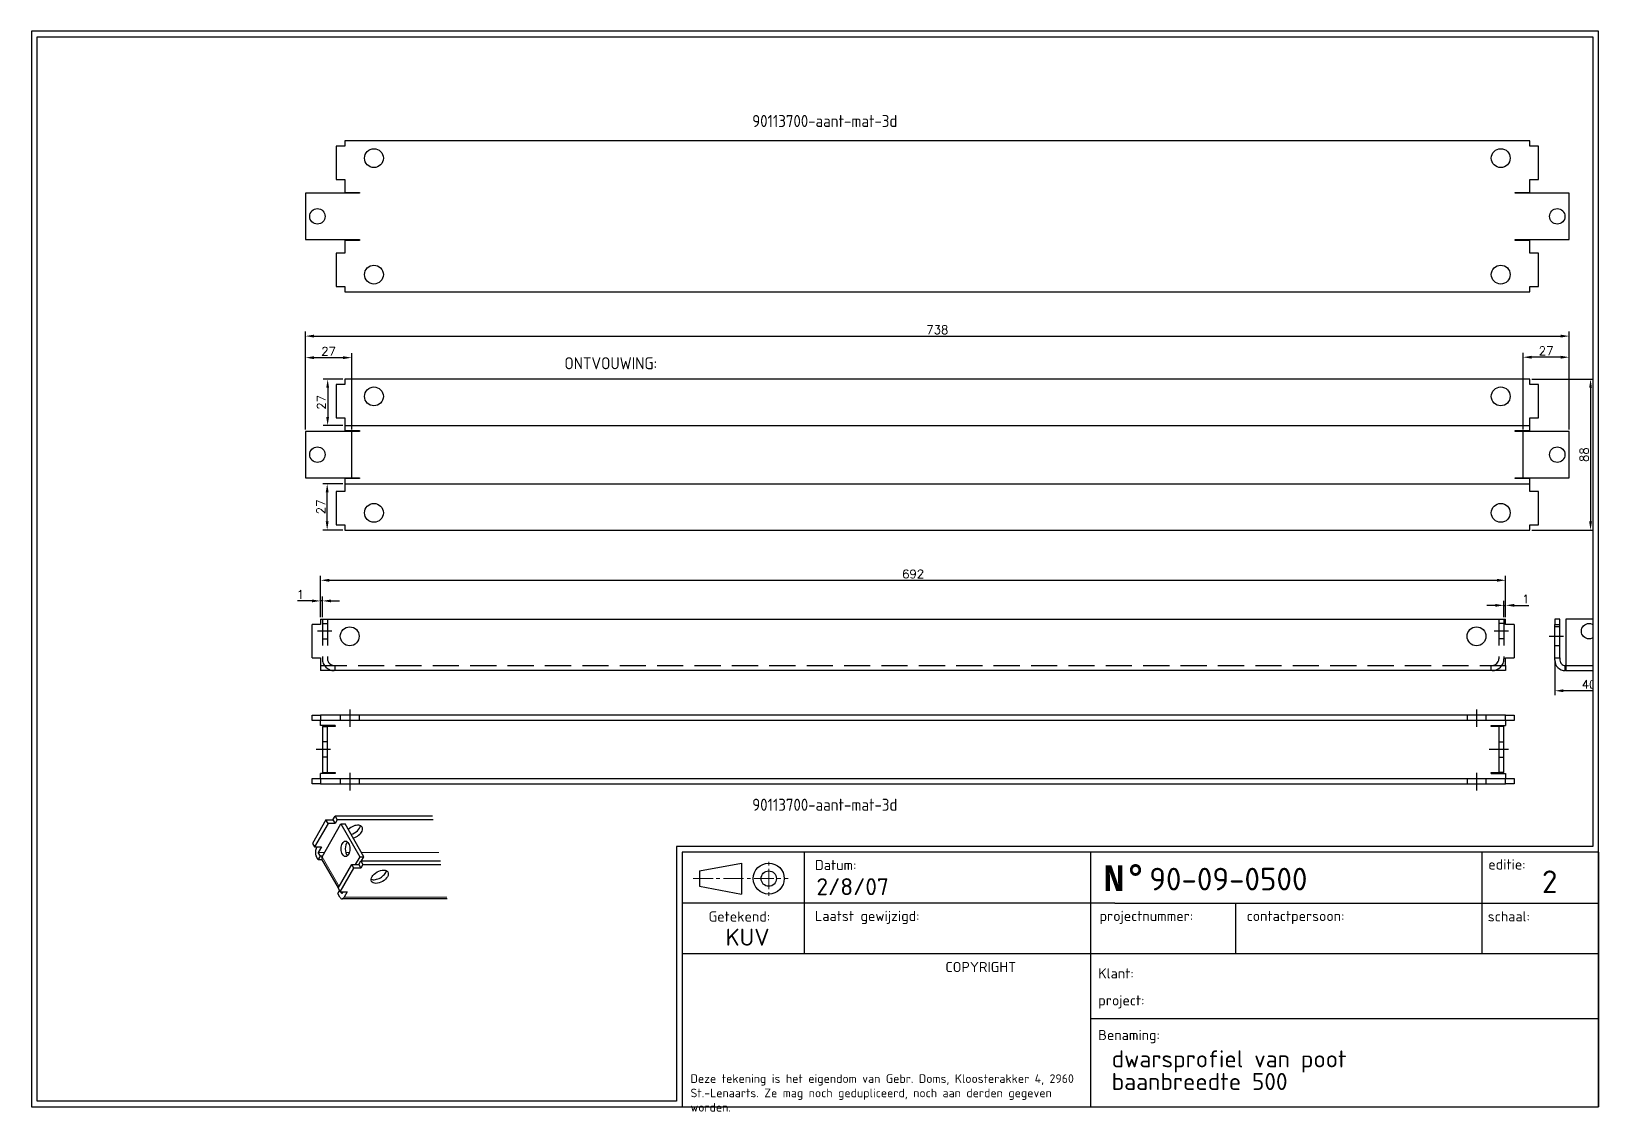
# Paper-space layout 'A4 Hor' of a CAD drawing. Extents: x 520 to 797, y 40 to 231.
# The model-space entities are those that its viewports show. They can reach past a viewport. Long polylines and large blocks are cut down to what shows.
import ezdxf
from ezdxf.enums import TextEntityAlignment as Align

# ---------------------------------------------------------------- set-up
doc = ezdxf.new("R2010")
doc.units = 0
doc.header["$LTSCALE"] = 0.2
doc.linetypes.add('Aslijn', pattern=[28.575, 19.05, -3.175, 3.175, -3.175])
doc.linetypes.add('Streeplijn', pattern=[10, 7, -3])
doc.layers.get('0').update_dxf_attribs({"linetype": 'CONTINUOUS'})
doc.layers.get('DEFPOINTS').update_dxf_attribs({"linetype": 'CONTINUOUS'})
for name, color, linetype in [('50VOL', 13, 'CONTINUOUS'), ('70VOL', 5, 'CONTINUOUS'), ('7A', 4, 'Aslijn'), ('AM_3', 6, 'Streeplijn'), ('BRANDLIJN', 93, 'CONTINUOUS')]:
    doc.layers.add(name, color=color, linetype=linetype)
doc.layers.add('View', color=9, linetype='CONTINUOUS', plot=False)
doc.layers.add('Visible Narrow (ISO)', color=7, linetype='CONTINUOUS', lineweight=5)
doc.styles.add('ISOCPEUR', font='isocpeur.ttf')
doc.styles.add('ROMAND', font='', dxfattribs={"height": 2})
doc.styles.add('ROMANS', font='romans.shx')
doc.styles.get("Standard").update_dxf_attribs({"font": 'isocp.shx'})
doc.styles.get('ROMAND').set_extended_font_data('romand.shx')
doc.dimstyles.new('1_OP_02$0', dxfattribs={"dimscale": 2, "dimtxt": 2.5, "dimasz": 2.5, "dimexe": 1.3, "dimexo": 0.6, "dimgap": 0.6, "dimtad": 1, "dimdec": 1, "dimdsep": 46, "dimtxsty": 'ROMANS', "dimcen": -1.5, "dimclrd": 150, "dimclre": 150, "dimclrt": 5, "dimadec": 0, "dimazin": 0, "dimtfac": 1, "dimtdec": 1, "dimtmove": 0, "dimatfit": 3, "dimfxl": 0, "dimtolj": 1, "dimtzin": 0, "dimarcsym": 0})

# ---------------------------------------------------------------- blocks, each defined once
blk = doc.blocks.new('ISO_A4')
for p, q in [((200, 287), (10, 287)), ((10, 287), (10, 10)), ((200, 10), (200, 287)), ((10, 10), (200, 10))]:
    blk.add_line(p, q)
blk = doc.blocks.new('titelhoek1')
for p, q in [((162.06, 45), (0.06, 45)), ((0.06, 45), (0.06, 0)), ((21.62, 45), (21.62, 36)), ((72.32, 0), (72.32, 45)), ((141.44, 45), (141.44, 36)), ((162.06, 45), (162.06, 0)), ((3.12, 41.69), (10.59, 43.05)), ((3.12, 41.69), (3.12, 38.96)), ((10.59, 43.05), (10.59, 37.59)), ((3.12, 38.96), (10.59, 37.59)), ((76.56, 36), (0.06, 36)), ((21.62, 36), (21.62, 27)), ((76.56, 36), (162.06, 36)), ((97.85, 36), (97.85, 27)), ((141.44, 36), (141.44, 27)), ((162.06, 27), (0.06, 27)), ((72.32, 15.59), (162.06, 15.59)), ((0.06, 0), (162.06, 0))]:
    blk.add_line(p, q)
at = {"lineweight": 9}
for p, q in [((15.39, 43.28), (15.39, 42.63)), ((15.39, 42.04), (15.39, 38.45)), ((2.04, 40.32), (5.55, 40.32)), ((6.12, 40.32), (6.72, 40.32)), ((7.37, 40.32), (10.93, 40.32)), ((11.55, 40.32), (12.15, 40.32)), ((12.78, 40.32), (16.31, 40.32)), ((16.96, 40.32), (17.53, 40.32)), ((18.15, 40.32), (18.81, 40.32)), ((15.39, 37.93), (15.39, 37.3))]:
    blk.add_line(p, q, dxfattribs=at)
for radius in [2.73, 1.36]:
    blk.add_circle((15.39, 40.32), radius)
at = {"style": 'ISOCPEUR'}
for s, p in [('Datum:', (23.56, 41.82)), ('editie:', (142.55, 41.92)), ('Getekend:', (4.75, 32.72)), ('Laatst gewijzigd:', (23.56, 32.82)), ('projectnummer:', (73.85, 32.82)), ('contactpersoon:', (99.86, 32.82)), ('schaal:', (142.46, 32.74)), ('COPYRIGHT ', (46.6, 23.8)), ('Klant:', (73.62, 22.67)), ('project:', (73.62, 17.91)), ('Benaming:', (73.62, 11.78))]:
    blk.add_text(s, height=1.8, dxfattribs=at).set_placement(p)
at = {"insert": (74.49, 42.64), "char_height": 4.5, "width": 5, "attachment_point": 1, "style": 'ROMAND'}
blk.add_mtext('{\\fMonospac821 BT|b1|i0|c0|p49;N°}', dxfattribs=at)
at = {"lineweight": 9, "insert": (1.56, 5.74), "char_height": 1.52, "width": 71.22, "attachment_point": 1, "style": 'ISOCPEUR'}
blk.add_mtext('Deze tekening is het eigendom van Gebr. Doms, Kloosterakker 4, 2960 St.-Lenaarts. Ze mag noch gedupliceerd, noch aan derden gegeven worden.', dxfattribs=at)
at = {"style": 'ISOCPEUR'}
for tag, height, p in [('TEKENINGNR', 4, (82.64, 37.03)), ('CREATING_DATE', 3, (23.82, 36.49)), ('MODIFICATION_TIME', 3, (23.82, 27.49)), ('PROJECTNR', 3, (73.74, 27.6)), ('CONTACTPERSOON', 3, (99.76, 27.6)), ('KLANTNAAM', 3, (82.92, 21.47)), ('PROJECTOMSCHRIJVING:', 3, (82.92, 16.68))]:
    blk.add_attdef(tag, text='', height=height, dxfattribs=at).set_placement(p, align=Align.BOTTOM_LEFT)
for tag, height, p in [('VERSIE', 4, (153.41, 36.56)), ('MADE_BY', 3, (11.64, 27.56)), ('SCHAAL', 3, (153.27, 27.56))]:
    blk.add_attdef(tag, text='', height=height, dxfattribs=at).set_placement(p, align=Align.BOTTOM_CENTER)
for tag, p in [('BENAMING1', (75.99, 6.97)), ('BENAMING2', (75.99, 2.97))]:
    blk.add_attdef(tag, p, '', height=3, dxfattribs=at)
blk = doc.blocks.new('*D2')
at = {"layer": '70VOL', "color": 150, "lineweight": -2}
for p, q in [((3870.41, 326.88), (3870.41, 350.99)), ((3875.41, 348.39), (4557.41, 348.39)), ((4562.41, 326.88), (4562.41, 350.99))]:
    blk.add_line(p, q, dxfattribs=at)
at = {"layer": '70VOL', "color": 150}
for points in [[(3875.41, 349.22), (3875.41, 347.55), (3870.41, 348.39)], [(4557.41, 349.22), (4557.41, 347.55), (4562.41, 348.39)]]:
    blk.add_solid(points, dxfattribs=at)
at = {"layer": 'DEFPOINTS', "color": 0}
for p in [(4562.41, 348.39), (3870.41, 325.68), (4562.41, 325.68)]:
    blk.add_point(p, dxfattribs=at)
at = {"layer": '70VOL', "color": 5, "insert": (4216.41, 352.09), "char_height": 5, "attachment_point": 5, "style": 'ROMANS'}
blk.add_mtext('\\A1;692', dxfattribs=at)
blk = doc.blocks.new('*D4')
at = {"layer": '70VOL', "color": 150, "lineweight": -2}
for p, q in [((4591.13, 301.98), (4591.13, 281.33)), ((4631.13, 301.98), (4631.13, 281.33)), ((4626.13, 283.93), (4596.13, 283.93))]:
    blk.add_line(p, q, dxfattribs=at)
at = {"layer": '70VOL', "color": 150}
for points in [[(4596.13, 284.76), (4596.13, 283.09), (4591.13, 283.93)], [(4626.13, 284.76), (4626.13, 283.09), (4631.13, 283.93)]]:
    blk.add_solid(points, dxfattribs=at)
at = {"layer": 'DEFPOINTS', "color": 0}
for p in [(4591.13, 303.18), (4631.13, 303.18), (4591.13, 283.93)]:
    blk.add_point(p, dxfattribs=at)
at = {"layer": '70VOL', "color": 5, "insert": (4611.13, 287.63), "char_height": 5, "attachment_point": 5, "style": 'ROMANS'}
blk.add_mtext('\\A1;40', dxfattribs=at)
blk = doc.blocks.new('*D5')
at = {"layer": '70VOL', "color": 150, "lineweight": -2}
for p, q in [((4556.41, 333.76), (4551.41, 333.76)), ((4561.41, 326.88), (4561.41, 336.36)), ((4561.41, 333.76), (4562.41, 333.76)), ((4562.41, 326.88), (4562.41, 336.36)), ((4567.41, 333.76), (4576, 333.76))]:
    blk.add_line(p, q, dxfattribs=at)
at = {"layer": '70VOL', "color": 150}
for points in [[(4556.41, 334.59), (4556.41, 332.93), (4561.41, 333.76)], [(4567.41, 334.59), (4567.41, 332.93), (4562.41, 333.76)]]:
    blk.add_solid(points, dxfattribs=at)
at = {"layer": 'DEFPOINTS', "color": 0}
for p in [(4562.41, 333.76), (4561.41, 325.68), (4562.41, 325.68)]:
    blk.add_point(p, dxfattribs=at)
at = {"layer": '70VOL', "color": 5, "insert": (4574.21, 337.46), "char_height": 5, "attachment_point": 5, "style": 'ROMANS'}
blk.add_mtext('\\A1;1', dxfattribs=at)
blk = doc.blocks.new('*D7')
at = {"layer": '70VOL', "color": 150, "lineweight": -2}
for p, q in [((3883.34, 465.75), (3871.92, 465.75)), ((3874.52, 460.75), (3874.52, 443.75)), ((3883.34, 438.75), (3871.92, 438.75))]:
    blk.add_line(p, q, dxfattribs=at)
at = {"layer": '70VOL', "color": 150}
for points in [[(3873.68, 460.75), (3875.35, 460.75), (3874.52, 465.75)], [(3873.68, 443.75), (3875.35, 443.75), (3874.52, 438.75)]]:
    blk.add_solid(points, dxfattribs=at)
at = {"layer": 'DEFPOINTS', "color": 0}
for p in [(3884.54, 465.75), (3874.52, 438.75), (3884.54, 438.75)]:
    blk.add_point(p, dxfattribs=at)
at = {"layer": '70VOL', "color": 5, "insert": (3870.82, 452.25), "char_height": 5, "attachment_point": 5, "rotation": 90, "style": 'ROMANS'}
blk.add_mtext('\\A1;27', dxfattribs=at)
blk = doc.blocks.new('*D8')
at = {"layer": '70VOL', "color": 150, "lineweight": -2}
for p, q in [((3883.34, 404.74), (3871.64, 404.74)), ((3874.24, 382.74), (3874.24, 399.74)), ((3883.34, 377.74), (3871.64, 377.74))]:
    blk.add_line(p, q, dxfattribs=at)
at = {"layer": '70VOL', "color": 150}
for points in [[(3873.4, 399.74), (3875.07, 399.74), (3874.24, 404.74)], [(3873.4, 382.74), (3875.07, 382.74), (3874.24, 377.74)]]:
    blk.add_solid(points, dxfattribs=at)
at = {"layer": 'DEFPOINTS', "color": 0}
for p in [(3874.24, 404.74), (3884.54, 404.74), (3884.54, 377.74)]:
    blk.add_point(p, dxfattribs=at)
at = {"layer": '70VOL', "color": 5, "insert": (3870.54, 391.24), "char_height": 5, "attachment_point": 5, "rotation": 90, "style": 'ROMANS'}
blk.add_mtext('\\A1;27', dxfattribs=at)
blk = doc.blocks.new('*D9')
at = {"layer": '70VOL', "color": 150, "lineweight": -2}
for p, q in [((3861.54, 436.44), (3861.54, 493.52)), ((3866.54, 490.92), (4594.54, 490.92)), ((4599.54, 436.44), (4599.54, 493.52))]:
    blk.add_line(p, q, dxfattribs=at)
at = {"layer": '70VOL', "color": 150}
for points in [[(3866.54, 491.76), (3866.54, 490.09), (3861.54, 490.92)], [(4594.54, 491.76), (4594.54, 490.09), (4599.54, 490.92)]]:
    blk.add_solid(points, dxfattribs=at)
at = {"layer": 'DEFPOINTS', "color": 0}
for p in [(4599.54, 490.92), (3861.54, 435.24), (4599.54, 435.24)]:
    blk.add_point(p, dxfattribs=at)
at = {"layer": '70VOL', "color": 5, "insert": (4230.54, 494.62), "char_height": 5, "attachment_point": 5, "style": 'ROMANS'}
blk.add_mtext('\\A1;738', dxfattribs=at)
blk = doc.blocks.new('*D10')
at = {"layer": '70VOL', "color": 150, "lineweight": -2}
for p, q in [((4577.74, 465.75), (4614.58, 465.75)), ((4611.98, 460.75), (4611.98, 382.74)), ((4577.74, 377.74), (4614.58, 377.74))]:
    blk.add_line(p, q, dxfattribs=at)
at = {"layer": '70VOL', "color": 150}
for points in [[(4611.15, 460.75), (4612.82, 460.75), (4611.98, 465.75)], [(4611.15, 382.74), (4612.82, 382.74), (4611.98, 377.74)]]:
    blk.add_solid(points, dxfattribs=at)
at = {"layer": 'DEFPOINTS', "color": 0}
for p in [(4576.54, 465.75), (4576.54, 377.74), (4611.98, 377.74)]:
    blk.add_point(p, dxfattribs=at)
at = {"layer": '70VOL', "color": 5, "insert": (4608.28, 421.74), "char_height": 5, "attachment_point": 5, "rotation": 90, "style": 'ROMANS'}
blk.add_mtext('\\A1;88', dxfattribs=at)
blk = doc.blocks.new('*D11')
at = {"layer": '70VOL', "color": 150, "lineweight": -2}
for p, q in [((4572.54, 436.44), (4572.54, 481.21)), ((4594.54, 478.61), (4577.54, 478.61)), ((4599.54, 436.44), (4599.54, 481.21))]:
    blk.add_line(p, q, dxfattribs=at)
at = {"layer": '70VOL', "color": 150}
for points in [[(4577.54, 479.44), (4577.54, 477.77), (4572.54, 478.61)], [(4594.54, 479.44), (4594.54, 477.77), (4599.54, 478.61)]]:
    blk.add_solid(points, dxfattribs=at)
at = {"layer": 'DEFPOINTS', "color": 0}
for p in [(4572.54, 478.61), (4572.54, 435.24), (4599.54, 435.24)]:
    blk.add_point(p, dxfattribs=at)
at = {"layer": '70VOL', "color": 5, "insert": (4586.04, 482.31), "char_height": 5, "attachment_point": 5, "style": 'ROMANS'}
blk.add_mtext('\\A1;27', dxfattribs=at)
blk = doc.blocks.new('*D12')
at = {"layer": '70VOL', "color": 150, "lineweight": -2}
for p, q in [((3861.54, 436.44), (3861.54, 480.95)), ((3866.54, 478.35), (3883.54, 478.35)), ((3888.54, 436.44), (3888.54, 480.95))]:
    blk.add_line(p, q, dxfattribs=at)
at = {"layer": '70VOL', "color": 150}
for points in [[(3866.54, 479.18), (3866.54, 477.51), (3861.54, 478.35)], [(3883.54, 479.18), (3883.54, 477.51), (3888.54, 478.35)]]:
    blk.add_solid(points, dxfattribs=at)
at = {"layer": 'DEFPOINTS', "color": 0}
for p in [(3888.54, 478.35), (3861.54, 435.24), (3888.54, 435.24)]:
    blk.add_point(p, dxfattribs=at)
at = {"layer": '70VOL', "color": 5, "insert": (3875.04, 482.05), "char_height": 5, "attachment_point": 5, "style": 'ROMANS'}
blk.add_mtext('\\A1;27', dxfattribs=at)
blk = doc.blocks.new('*D13')
at = {"layer": '70VOL', "color": 150, "lineweight": -2}
for p, q in [((3870.41, 326.88), (3870.41, 338.95)), ((3871.41, 326.88), (3871.41, 338.95)), ((3865.41, 336.35), (3856.82, 336.35)), ((3871.41, 336.35), (3870.41, 336.35)), ((3876.41, 336.35), (3881.41, 336.35))]:
    blk.add_line(p, q, dxfattribs=at)
at = {"layer": '70VOL', "color": 150}
for points in [[(3865.41, 337.18), (3865.41, 335.52), (3870.41, 336.35)], [(3876.41, 337.18), (3876.41, 335.52), (3871.41, 336.35)]]:
    blk.add_solid(points, dxfattribs=at)
at = {"layer": 'DEFPOINTS', "color": 0}
for p in [(3870.41, 336.35), (3870.41, 325.68), (3871.41, 325.68)]:
    blk.add_point(p, dxfattribs=at)
at = {"layer": '70VOL', "color": 5, "insert": (3858.62, 340.05), "char_height": 5, "attachment_point": 5, "style": 'ROMANS'}
blk.add_mtext('\\A1;1', dxfattribs=at)

msp = doc.modelspace()

# ---------------------------------------------------------------- linework, layer by layer
at = {"layer": '50VOL', "ltscale": 0.2}
for p, q in [((3884.54, 462.75), (3879.54, 462.75)), ((3879.54, 462.75), (3879.54, 443.25)), ((4576.54, 465.75), (3884.54, 465.75)), ((3884.54, 465.75), (3884.54, 462.75)), ((4576.54, 462.75), (4576.54, 465.75)), ((4581.54, 462.75), (4576.54, 462.75)), ((4581.54, 443.25), (4581.54, 462.75)), ((3879.54, 443.25), (3884.54, 443.25)), ((3884.54, 443.25), (3884.54, 435.74)), ((4576.54, 435.74), (4576.54, 443.25)), ((4576.54, 443.25), (4581.54, 443.25)), ((3893.04, 435.24), (3861.54, 435.24)), ((3861.54, 435.24), (3861.54, 408.24)), ((3884.54, 435.74), (3893.04, 435.74)), ((3893.04, 435.74), (3893.04, 435.24)), ((4568.04, 435.24), (4568.04, 435.74)), ((4568.04, 435.74), (4576.54, 435.74)), ((4599.54, 435.24), (4568.04, 435.24)), ((4599.54, 408.24), (4599.54, 435.24)), ((3861.54, 408.24), (3893.04, 408.24)), ((3893.04, 407.74), (3884.54, 407.74)), ((3884.54, 407.74), (3884.54, 400.24)), ((3893.04, 408.24), (3893.04, 407.74)), ((4568.04, 408.24), (4599.54, 408.24)), ((4568.04, 407.74), (4568.04, 408.24)), ((4576.54, 407.74), (4568.04, 407.74)), ((4576.54, 400.24), (4576.54, 407.74)), ((3884.54, 400.24), (3879.54, 400.24)), ((3879.54, 400.24), (3879.54, 380.74)), ((4581.54, 400.24), (4576.54, 400.24)), ((4581.54, 380.74), (4581.54, 400.24)), ((3879.54, 380.74), (3884.54, 380.74)), ((3884.54, 380.74), (3884.54, 377.74)), ((3884.54, 377.74), (4576.54, 377.74)), ((4576.54, 377.74), (4576.54, 380.74)), ((4576.54, 380.74), (4581.54, 380.74)), ((3865.41, 303.18), (3865.41, 322.68)), ((3870.41, 322.68), (3865.41, 322.68)), ((3870.41, 325.68), (4562.41, 325.68)), ((3870.41, 325.68), (3870.41, 322.68)), ((4562.41, 322.68), (4562.41, 325.68)), ((4567.41, 322.68), (4562.41, 322.68)), ((4567.41, 322.68), (4567.41, 303.18)), ((4591.13, 325.68), (4591.13, 322.68)), ((4594.13, 325.68), (4591.13, 325.68)), ((4591.13, 322.68), (4594.13, 322.68)), ((4591.13, 303.18), (4591.13, 322.68)), ((4594.13, 322.68), (4594.13, 325.68)), ((4594.13, 303.18), (4594.13, 322.68)), ((4597.63, 325.68), (4597.63, 298.68)), ((4624.63, 325.68), (4597.63, 325.68)), ((3865.41, 303.18), (3870.41, 303.18)), ((3870.41, 303.18), (3870.41, 295.68)), ((4562.41, 303.18), (4567.41, 303.18)), ((4562.41, 298.68), (4562.41, 303.18)), ((4591.13, 303.18), (4594.13, 303.18)), ((4591.13, 301.68), (4591.13, 303.18)), ((4594.13, 303.18), (4594.13, 301.68)), ((4562.41, 295.68), (3870.41, 295.68)), ((4562.41, 298.68), (4562.41, 295.68)), ((4597.63, 298.68), (4597.13, 298.68)), ((4597.13, 295.68), (4597.13, 298.68)), ((4597.63, 295.68), (4597.13, 295.68)), ((4597.63, 298.68), (4597.63, 295.68)), ((4597.63, 295.68), (4624.63, 295.68)), ((3865.41, 266.6), (3865.41, 269.6)), ((3865.41, 269.6), (3870.41, 269.6)), ((3870.41, 266.6), (3865.41, 266.6)), ((3870.41, 269.6), (3870.41, 266.6)), ((4562.41, 269.6), (3870.41, 269.6)), ((4562.41, 266.6), (3870.41, 266.6)), ((3870.41, 263.6), (3870.41, 266.6)), ((3870.41, 266.6), (3870.41, 266.6)), ((4562.41, 269.6), (4567.41, 269.6)), ((4562.41, 266.6), (4562.41, 269.6)), ((4567.41, 266.6), (4562.41, 266.6)), ((4562.41, 266.6), (4562.41, 263.6)), ((4562.41, 266.6), (4562.41, 266.6)), ((4567.41, 269.6), (4567.41, 266.6)), ((3878.91, 263.6), (3870.41, 263.6)), ((3871.41, 263.1), (3871.41, 236.1)), ((3871.41, 263.1), (3874.41, 263.1)), ((3874.42, 263.1), (3874.41, 263.1)), ((3874.41, 236.1), (3874.41, 263.1)), ((3878.91, 263.1), (3874.42, 263.1)), ((3878.91, 263.6), (3878.91, 263.1)), ((4553.91, 263.6), (4562.41, 263.6)), ((4553.91, 263.1), (4553.91, 263.6)), ((4558.41, 263.1), (4553.91, 263.1)), ((4558.41, 263.1), (4558.41, 263.1)), ((4558.41, 263.1), (4558.41, 236.1)), ((4561.41, 263.1), (4558.41, 263.1)), ((4561.41, 236.1), (4561.41, 263.1)), ((3865.41, 232.6), (3870.41, 232.6)), ((3865.41, 229.6), (3865.41, 232.6)), ((3870.41, 229.6), (3865.41, 229.6)), ((3878.91, 235.6), (3870.41, 235.6)), ((3870.41, 232.6), (3870.41, 235.6)), ((3870.41, 232.6), (3870.41, 229.6)), ((3870.41, 232.6), (4562.41, 232.6)), ((3870.41, 232.6), (3870.41, 232.6)), ((3870.41, 229.6), (4562.41, 229.6)), ((3871.41, 236.1), (3874.41, 236.1)), ((3874.42, 236.1), (3874.41, 236.1)), ((3874.42, 236.1), (3878.91, 236.1)), ((3878.91, 236.1), (3878.91, 235.6)), ((4553.91, 235.6), (4553.91, 236.1)), ((4553.91, 236.1), (4558.41, 236.1)), ((4553.91, 235.6), (4562.41, 235.6)), ((4558.41, 236.1), (4558.41, 236.1)), ((4561.41, 236.1), (4558.41, 236.1)), ((4562.41, 235.6), (4562.41, 232.6)), ((4562.41, 232.6), (4567.41, 232.6)), ((4562.41, 229.6), (4562.41, 232.6)), ((4562.41, 232.6), (4562.41, 232.6)), ((4567.41, 229.6), (4562.41, 229.6)), ((4567.41, 232.6), (4567.41, 229.6)), ((3877.6, 208.62), (3878.82, 210.74)), ((3935.67, 210.74), (3878.82, 210.74)), ((3878.82, 210.74), (3880.04, 208.62)), ((3873.51, 208.62), (3865.57, 194.83)), ((3874.73, 206.49), (3866.79, 192.71)), ((3871.29, 187.05), (3882.28, 206.14)), ((3874.73, 206.49), (3873.51, 208.62)), ((3873.51, 208.62), (3877.6, 208.62)), ((3878.82, 206.49), (3874.73, 206.49)), ((3877.6, 208.62), (3878.82, 206.49)), ((3880.04, 208.62), (3878.82, 206.49)), ((3936.05, 208.62), (3880.04, 208.62)), ((3882.28, 206.14), (3893.28, 187.05)), ((3882.28, 206.14), (3884.74, 206.14)), ((3895.73, 187.05), (3884.74, 206.14)), ((3865.57, 194.83), (3866.79, 192.71)), ((3866.79, 192.71), (3870.88, 192.71)), ((3867.83, 191.65), (3868.44, 192.71)), ((3870.88, 192.71), (3869.05, 189.52)), ((3869.05, 185.28), (3867.83, 187.4)), ((3870.27, 187.4), (3869.05, 189.52)), ((3869.05, 185.28), (3870.27, 187.4)), ((3871.3, 185.28), (3869.05, 185.28)), ((3871.49, 187.4), (3870.27, 187.4)), ((3880.75, 168.87), (3871.14, 185.55)), ((3893.28, 187.05), (3890.63, 182.45)), ((3892.66, 182.45), (3893.89, 184.57)), ((3893.28, 187.05), (3895.73, 187.05)), ((3893.89, 184.57), (3895.11, 182.45)), ((3893.89, 184.57), (3940.32, 184.57)), ((3894.31, 184.57), (3895.73, 187.05)), ((3880.64, 168.66), (3888.58, 182.45)), ((3881.86, 166.54), (3889.8, 180.33)), ((3888.58, 182.45), (3892.66, 182.45)), ((3889.8, 180.33), (3888.58, 182.45)), ((3893.89, 180.33), (3889.8, 180.33)), ((3892.66, 182.45), (3893.89, 180.33)), ((3895.11, 182.45), (3893.89, 180.33)), ((3895.11, 182.45), (3940.69, 182.45)), ((3880.45, 165.48), (3881.46, 167.24)), ((3881.67, 163.36), (3880.45, 165.48)), ((3880.64, 168.66), (3881.86, 166.54)), ((3881.86, 166.54), (3885.95, 166.54)), ((3882.89, 165.48), (3882.28, 166.54)), ((3882.89, 165.48), (3883.5, 166.54)), ((3885.95, 166.54), (3884.11, 163.36)), ((3944.24, 162.48), (3882.89, 162.48))]:
    msp.add_line(p, q, dxfattribs=at)
at = {"layer": '50VOL'}
for p, q in [((3884.54, 438.75), (4576.54, 438.75)), ((3888.54, 408.24), (3888.54, 435.24)), ((4572.54, 408.24), (4572.54, 435.24)), ((3884.54, 404.74), (4576.54, 404.74))]:
    msp.add_line(p, q, dxfattribs=at)
at = {"layer": '50VOL', "ltscale": 0.2}
for centre, radius in [((3901.54, 455.75), 5.5), ((4559.54, 455.75), 5.5), ((3868.54, 421.74), 4.5), ((4592.54, 421.74), 4.5), ((3901.54, 387.74), 5.5), ((4559.54, 387.74), 5.5), ((3887.41, 315.68), 5.5), ((4545.41, 315.68), 5.5), ((4611.13, 318.68), 4.5)]:
    msp.add_circle(centre, radius, dxfattribs=at)
for radius in [6, 3]:
    msp.add_arc((4597.13, 301.68), radius, 180, 270, dxfattribs=at)
for centre, major_axis, ratio, start_param, end_param in [((3889.87, 201.54), (4.77, 2.74), 0.578093, 4.310224, 8.256147), ((3888.65, 203.67), (4.77, 2.74), 0.578093, 4.310224, 5.888031), ((3887.38, 191.64), (0, -4.5), 0.575862, 3.634548, 5.79023), ((3869.05, 189.52), (0, 3), 0.575862, 0.785398, 2.356194), ((3873.74, 187.05), (-2.6, -1.5), 0.578093, 5.499721, 6.283185), ((3903.71, 177.5), (4.77, 2.74), 0.578093, 3.536747, 5.888031), ((3882.89, 165.48), (0, -3), 0.575862, 5.497787, 7.068583)]:
    msp.add_ellipse(centre, major_axis=major_axis, ratio=ratio, start_param=start_param, end_param=end_param, dxfattribs=at)
for centre, major_axis, ratio in [((3884.93, 191.64), (0, 4.5), 0.575862), ((3904.93, 175.38), (4.77, 2.74), 0.578093)]:
    msp.add_ellipse(centre, major_axis=major_axis, ratio=ratio, dxfattribs=at)
at = {"layer": '7A'}
for p, q in [((3876.86, 318.68), (3868.54, 318.68)), ((4564.08, 318.68), (4555.75, 318.68)), ((4587.76, 315.68), (4596.25, 315.68)), ((3887.41, 272.93), (3887.41, 262.77)), ((4545.41, 272.93), (4545.41, 262.77)), ((3876.21, 249.6), (3867.88, 249.6)), ((4564.08, 249.6), (4552.75, 249.6)), ((3887.41, 235.94), (3887.41, 225.77)), ((4545.41, 235.94), (4545.41, 225.77))]:
    msp.add_line(p, q, dxfattribs=at)
at = {"layer": 'AM_3'}
for p, q in [((3871.41, 325.68), (3871.41, 302.58)), ((3871.41, 323.18), (3874.41, 323.18)), ((3874.41, 325.68), (3874.41, 302.58)), ((4558.41, 325.68), (4558.41, 302.58)), ((4561.41, 323.18), (4558.41, 323.18)), ((4561.41, 325.68), (4561.41, 302.58)), ((4594.13, 321.18), (4591.13, 321.18)), ((3871.41, 314.18), (3874.41, 314.18)), ((4561.41, 314.18), (4558.41, 314.18)), ((4594.13, 310.18), (4591.13, 310.18)), ((3870.41, 298.68), (4562.41, 298.68)), ((3878.91, 295.68), (3878.91, 298.68)), ((4553.91, 295.68), (4553.91, 298.68)), ((4597.63, 298.68), (4624.63, 298.68)), ((3881.91, 269.6), (3881.91, 266.6)), ((3892.91, 269.6), (3892.91, 266.6)), ((4539.91, 269.6), (4539.91, 266.6)), ((4550.91, 269.6), (4550.91, 266.6)), ((3874.41, 254.1), (3871.41, 254.1)), ((4558.41, 254.1), (4561.41, 254.1)), ((3874.41, 245.1), (3871.41, 245.1)), ((4558.41, 245.1), (4561.41, 245.1)), ((3881.91, 232.6), (3881.91, 229.6)), ((3892.91, 232.6), (3892.91, 229.6)), ((4539.91, 232.6), (4539.91, 229.6)), ((4550.91, 232.6), (4550.91, 229.6))]:
    msp.add_line(p, q, dxfattribs=at)
for centre, radius, start, end in [((3878.31, 302.58), 6.9, 180, 270), ((3878.31, 302.58), 3.9, 180, 270), ((4554.51, 302.58), 3.9, 270, 0), ((4554.51, 302.58), 6.9, 270, 0)]:
    msp.add_arc(centre, radius, start, end, dxfattribs=at)
at = {"layer": 'BRANDLIJN', "ltscale": 0.05}
for p, q in [((4576.54, 604.82), (3884.54, 604.82)), ((3884.54, 604.82), (3884.54, 601.82)), ((4576.54, 601.82), (4576.54, 604.82)), ((3884.54, 601.82), (3879.54, 601.82)), ((3879.54, 601.82), (3879.54, 582.33)), ((4581.54, 601.82), (4576.54, 601.82)), ((4581.54, 582.33), (4581.54, 601.82)), ((3879.54, 582.33), (3884.54, 582.33)), ((3884.54, 582.33), (3884.54, 574.82)), ((4576.54, 574.82), (4576.54, 582.33)), ((4576.54, 582.33), (4581.54, 582.33)), ((3893.04, 574.32), (3861.54, 574.32)), ((3861.54, 574.32), (3861.54, 547.32)), ((3884.54, 574.82), (3893.04, 574.82)), ((3893.04, 574.82), (3893.04, 574.32)), ((4568.04, 574.32), (4568.04, 574.82)), ((4568.04, 574.82), (4576.54, 574.82)), ((4599.54, 574.32), (4568.04, 574.32)), ((4599.54, 547.32), (4599.54, 574.32)), ((3861.54, 547.32), (3893.04, 547.32)), ((3893.04, 546.82), (3884.54, 546.82)), ((3884.54, 546.82), (3884.54, 539.32)), ((3893.04, 547.32), (3893.04, 546.82)), ((4568.04, 547.32), (4599.54, 547.32)), ((4568.04, 546.82), (4568.04, 547.32)), ((4576.54, 546.82), (4568.04, 546.82)), ((4576.54, 539.32), (4576.54, 546.82)), ((3884.54, 539.32), (3879.54, 539.32)), ((3879.54, 539.32), (3879.54, 519.82)), ((4581.54, 539.32), (4576.54, 539.32)), ((4581.54, 519.82), (4581.54, 539.32)), ((3879.54, 519.82), (3884.54, 519.82)), ((3884.54, 519.82), (3884.54, 516.82)), ((3884.54, 516.82), (4576.54, 516.82)), ((4576.54, 516.82), (4576.54, 519.82)), ((4576.54, 519.82), (4581.54, 519.82))]:
    msp.add_line(p, q, dxfattribs=at)
for centre, radius in [((3901.54, 594.82), 5.5), ((4559.54, 594.82), 5.5), ((3868.54, 560.82), 4.5), ((4592.54, 560.82), 4.5), ((3901.54, 526.82), 5.5), ((4559.54, 526.82), 5.5)]:
    msp.add_circle(centre, radius, dxfattribs=at)
at = {"layer": 'Visible Narrow (ISO)', "ltscale": 0.2}
for p, q in [((3869.05, 189.52), (3872.72, 189.52)), ((3872.71, 189.52), (3869.05, 189.52)), ((3871.29, 187.05), (3881.26, 169.74)), ((3885.1, 189.52), (3887.22, 189.52)), ((3887.22, 189.52), (3885.1, 189.52)), ((3894.31, 189.52), (3939.44, 189.52)), ((3939.44, 189.52), (3894.31, 189.52)), ((3882.89, 165.48), (3882.89, 165.48)), ((3884.11, 163.36), (3944.08, 163.36))]:
    msp.add_line(p, q, dxfattribs=at)

# ---------------------------------------------------------------- texts
at = {"layer": '70VOL', "ltscale": 0.05}
msp.add_text('ONTVOUWING:', height=7, dxfattribs=at).set_placement((4012.78, 471.59, 10.81))
at = {"layer": 'BRANDLIJN', "ltscale": 0.05}
for p in [(4122.46, 612.98, 10.81), (4122.46, 213.88, 10.81)]:
    msp.add_text('90113700-aant-mat-3d', height=7, dxfattribs=at).set_placement(p)

# ---------------------------------------------------------------- dimensions: what is measured, and where the dimension line sits
at = {"layer": '70VOL'}
for base, p1, p2, picture, middle in [((4599.54, 490.92), (3861.54, 435.24), (4599.54, 435.24), '*D9', (4230.54, 494.62)), ((3888.54, 478.35), (3861.54, 435.24), (3888.54, 435.24), '*D12', (3875.04, 482.05)), ((4572.54, 478.61), (4599.54, 435.24), (4572.54, 435.24), '*D11', (4586.04, 482.31)), ((4562.41, 348.39), (3870.41, 325.68), (4562.41, 325.68), '*D2', (4216.41, 352.09)), ((3870.41, 336.35), (3871.41, 325.68), (3870.41, 325.68), '*D13', (3858.62, 340.05)), ((4562.41, 333.76), (4561.41, 325.68), (4562.41, 325.68), '*D5', (4574.21, 337.46)), ((4591.13, 283.93), (4631.13, 303.18), (4591.13, 303.18), '*D4', (4611.13, 287.63))]:
    dim = msp.add_linear_dim(base=base, p1=p1, p2=p2, dimstyle='1_OP_02$0', dxfattribs=at)
    dim.commit()
    dim.dimension.update_dxf_attribs({"geometry": picture, "text_midpoint": middle})
for base, p1, p2, picture, middle in [((3874.52, 438.75), (3884.54, 465.75), (3884.54, 438.75), '*D7', (3870.82, 452.25)), ((3874.24, 404.74), (3884.54, 377.74), (3884.54, 404.74), '*D8', (3870.54, 391.24))]:
    dim = msp.add_linear_dim(base=base, p1=p1, p2=p2, angle=90, dimstyle='1_OP_02$0', dxfattribs=at)
    dim.commit()
    dim.dimension.update_dxf_attribs({"geometry": picture, "text_midpoint": middle})
dim = msp.add_linear_dim(base=(4611.98, 377.74), p1=(4576.54, 465.75), p2=(4576.54, 377.74), angle=90, dimstyle='1_OP_02$0', dxfattribs=at)
dim.commit()
dim.dimension.update_dxf_attribs({"geometry": '*D10', "text_midpoint": (4611.98, 421.74), "dimtype": 160})

psp = doc.layouts.new('A4 Hor')

# ---------------------------------------------------------------- linework, layer by layer
at = {"layer": 'View'}
psp.add_lwpolyline([(520.54, 230.06), (795.54, 230.06), (795.54, 87.06), (633.54, 87.06), (633.54, 42.06), (520.54, 42.06), (520.54, 230.06)], close=True, dxfattribs=at)

# ---------------------------------------------------------------- block references
at = {"lineweight": 0, "rotation": 270}
psp.add_blockref('ISO_A4', (509.54, 241.06), dxfattribs=at)
psp.add_blockref('titelhoek1', (634.48, 41.06)).add_auto_attribs({'TEKENINGNR': '90-09-0500', 'BENAMING1': 'dwarsprofiel van poot ', 'BENAMING2': 'baanbreedte 500', 'CREATING_DATE': '2/8/07', 'MADE_BY': 'KUV', 'VERSIE': '2'})

# ---------------------------------------------------------------- viewports
at = {"layer": 'View'}
vp = psp.add_viewport(center=(658.04, 136.06), size=(275, 188), view_center_point=(4159.1, 354.94), view_height=621.1706, dxfattribs=at)
vp.dxf.flags = 0x10000  # cut along an outline
vp.dxf.clipping_boundary_handle = psp.add_lwpolyline([(520.54, 230.06), (795.54, 230.06), (795.54, 87.06), (633.54, 87.06), (633.54, 42.06), (520.54, 42.06), (520.54, 230.06)], format="xyb", close=True, dxfattribs={"invisible": 1}).dxf.handle

doc.saveas('drawing.dxf')
